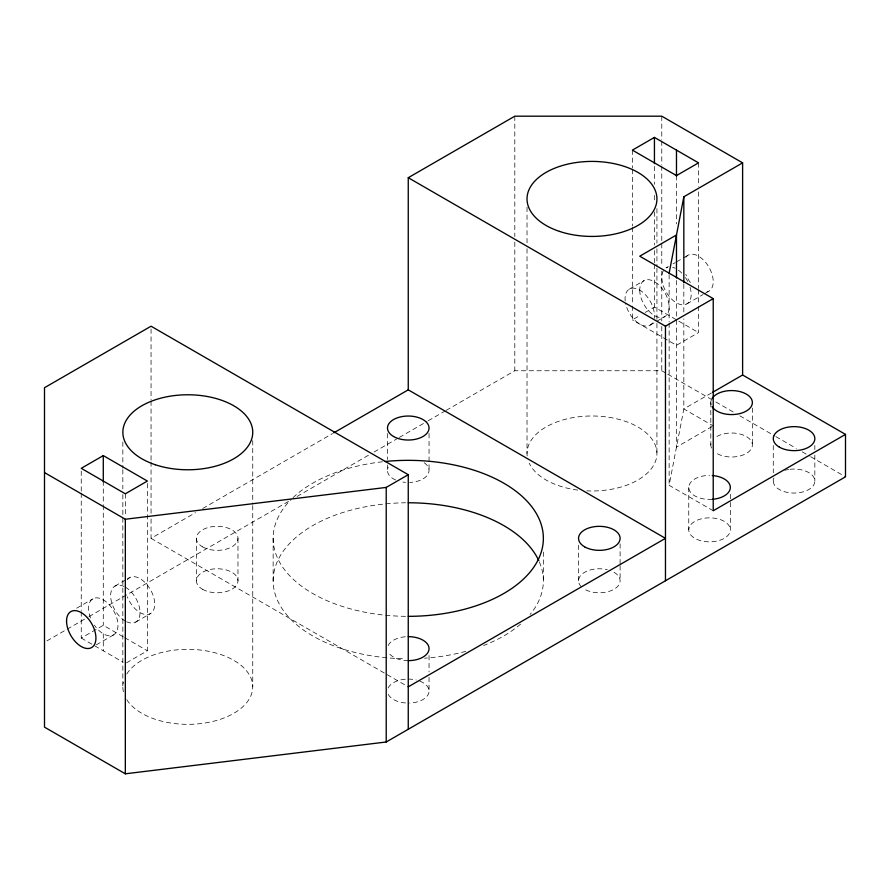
<?xml version="1.0" encoding="UTF-8"?>
<svg xmlns="http://www.w3.org/2000/svg" width="890" height="890" viewBox="0 0 890 890"><rect width="100%" height="100%" fill="white"/><g stroke="black" fill="none" stroke-linecap="round" stroke-linejoin="round"><path stroke-width="0.67" stroke-dasharray="4.45 3.34" d="M713.224 510.76L669.135 485.306L683.832 408.944L683.832 318.809M151.055 518.926L151.055 538.339L195.522 512.662M202.731 508.502L332.537 433.564M76.651 608.204L92.894 598.825M114.944 586.098L126.247 579.568M127.381 578.923L129.64 577.61M629.341 289.117L644.048 280.628M668.412 266.555L666.087 267.901A20.782 12.004 60 0 1 669.135 266.956M673.051 263.885L675.377 262.539M676.534 261.871L682.33 258.523M683.498 257.855L688.137 255.174M46.903 640.9L87.799 617.282M89 616.592L289.884 500.614M297.093 496.453L369.272 454.779M374.078 452.009L398.142 438.114M399.343 437.424L427 421.448M428.212 420.759L445.045 411.035M446.246 410.334L514.809 370.752L661.782 370.752L666.588 373.533M81.246 611.831L81.246 638.041L103.285 625.314L123.543 637.006M632.39 306.049L632.39 319.844L640.511 315.149M645.15 312.468L654.439 307.117L676.478 319.844M96.276 644.883L113.686 634.826M135.725 622.099L150.421 613.611M650.134 325.117L664.83 316.629M686.869 303.902L703.122 294.523M704.279 293.856L708.918 291.175M126.491 662.827L147.384 650.768L147.384 481.056M698.528 306.349L698.528 332.571L676.478 345.298L632.39 319.844M711.422 393.002L683.832 408.944L713.224 425.909M712.044 426.588L676.478 447.125L676.478 318.175M678.803 321.179L698.528 332.571M667.789 374.223L714.614 401.257M715.816 401.946L735.029 413.038M739.835 415.819L774.656 435.922M775.857 436.612L796.272 448.404M802.268 451.864L809.477 456.025M810.679 456.715L845.5 476.818M151.055 538.339L408.254 686.835M124.734 637.696L147.384 650.768M81.246 638.041L123.009 662.16M814.84 445.478L814.84 449.584M814.84 455.057L814.84 481.067M773.277 445.478L773.277 472.857M773.277 478.33L773.277 481.067M752.384 408.054L752.384 445M730.334 494.273L730.334 501.115M730.334 502.483L730.334 529.85A20.782 12.004 0 0 1 699.162 540.252A20.782 12.004 0 0 1 699.162 519.46A20.782 12.004 0 0 1 730.334 529.85M710.81 402.569L710.81 445M698.528 162.859L698.528 186.31M698.528 191.84L698.528 288.416M698.528 289.795L698.528 304.97M688.76 487.431L688.76 529.85M683.832 284.155L683.832 313.269M676.478 175.586L676.478 223.88M676.478 280.45L676.478 317.708M669.135 274.554L669.135 321.702M669.135 323.081L669.135 485.306M661.782 116.189L661.782 139.708M661.782 141.098L661.782 164.617M661.782 165.996L661.782 242.091M661.782 243.471L661.782 265.609M661.782 271.139L661.782 320.945M661.782 326.485L661.782 370.752M656.931 208.605L656.931 243.192M656.931 248.733L656.931 266.711M656.931 268.101L656.931 322.058M656.931 323.437L656.931 453.488M654.439 166.374L654.439 184.319M654.439 195.355L654.439 202.253M654.439 211.909L654.439 245.028M654.439 250.546L654.439 262.962M654.439 264.341L654.439 307.117M632.39 150.132L632.39 168.065M632.39 169.445L632.39 226.016M632.39 227.395L632.39 304.669M620.107 543.812L620.107 564.349M620.107 565.717L620.107 580.769M578.533 545.181L578.533 580.769M543.356 552.023L543.356 580.769M527.025 207.225L527.025 243.192M527.025 248.733L527.025 453.488M514.809 116.189L514.809 236.551M514.809 242.091L514.809 370.752M429.047 433.508L429.047 470.454M429.047 655.496L429.047 671.917M429.047 677.39L429.047 691.074M387.473 433.508L387.473 459.507M387.473 464.981L387.473 470.454M273.152 538.339L273.152 580.769A135.102 77.997 0 0 0 405.562 658.756M252.749 440.572L252.749 504.207M252.749 505.598L252.749 686.835M237.975 538.339L237.975 580.769M196.412 538.339L196.412 580.769M151.055 328.977L151.055 399.688M151.055 401.079L151.055 460.697M151.055 462.077L151.055 513.385M125.334 493.794L125.334 515.866M122.842 441.952L122.842 468.24M122.842 469.62L122.842 488.999M122.842 494.529L122.842 686.835M103.285 481.056L103.285 504.541M103.285 505.275L103.285 625.314M103.285 633.802L103.285 650.768M81.246 471.088L81.246 491.792M81.246 493.171L81.246 610.451M614.022 572.281A20.782 12.004 0 0 1 614.022 589.258A20.782 12.004 0 0 1 584.619 589.258M581.326 586.766A20.782 12.004 0 0 1 583.695 572.86A20.782 12.004 0 0 1 607.28 569.678M424.174 462.744A20.782 12.004 0 0 1 427.367 475.171A20.782 12.004 0 0 1 409.611 482.436M405.54 482.358A20.782 12.004 0 0 1 402.881 482.046M395.605 479.977A20.782 12.004 0 0 1 388.185 467.35M405.562 616.325A135.102 77.997 0 0 1 291.252 499.334M293.044 497.599A135.102 77.997 0 0 1 382.533 461.765M539.34 561.89A135.102 77.997 0 0 1 530.095 614.478M520.617 624.079A135.102 77.997 0 0 1 483.604 645.517M465.815 651.335A135.102 77.997 0 0 1 424.53 658.2M273.152 580.769A135.102 77.997 0 0 1 405.562 502.783M125.334 587.133A20.782 12.004 60 0 1 140.019 611.842A20.782 12.004 60 0 1 126.614 621.743M125.334 621.075A20.782 12.004 60 0 1 110.649 596.367A20.782 12.004 60 0 1 124.055 586.454M127.303 579.779A20.782 12.004 60 0 1 149.476 588.067A20.782 12.004 60 0 1 149.476 614.067A20.782 12.004 60 0 1 127.303 596.756M652.47 322.948A20.782 12.004 60 0 1 637.819 322.836A20.782 12.004 60 0 1 625.548 303.312M625.169 300.92A20.782 12.004 60 0 1 640.066 290.329A20.782 12.004 60 0 1 654.217 318.42M789.997 469.297A20.782 12.004 0 0 1 814.828 480.544A20.782 12.004 0 0 1 791.8 492.993A20.782 12.004 0 0 1 773.977 477.963M784.858 470.298A20.782 12.004 0 0 1 788.685 469.475M712.267 499.323A20.782 12.004 0 0 1 688.804 488.209A20.782 12.004 0 0 1 709.553 475.427M711.132 404.661A20.782 12.004 0 0 1 711.522 399.465M690.062 287.248A20.782 12.004 60 0 1 675.521 302.277A20.782 12.004 60 0 1 663.751 270.07M672.673 267.312A20.782 12.004 60 0 1 675.198 268.257M678.403 270.182A20.782 12.004 60 0 1 682.107 273.464M685.433 277.602A20.782 12.004 60 0 1 688.137 282.297M690.362 282.575A20.782 12.004 60 0 1 685.801 274.309M685.801 257.332A20.782 12.004 60 0 1 708.462 266.388A20.782 12.004 60 0 1 706.96 291.942M90.558 617.971A20.782 12.004 60 0 1 101.371 598.892A20.782 12.004 60 0 1 117.48 629.419A20.782 12.004 60 0 1 94.34 625.125M419.802 681.095A20.782 12.004 0 0 1 428.335 694.189A20.782 12.004 0 0 1 409.611 703.056M405.54 702.978A20.782 12.004 0 0 1 388.185 694.189M388.185 687.97A20.782 12.004 0 0 1 405.54 679.181M408.254 679.081A20.782 12.004 0 0 1 416.209 679.993M408.254 660.647A20.782 12.004 0 0 1 388.185 651.758M388.185 645.539A20.782 12.004 0 0 1 405.54 636.75M716.895 436.512A20.782 12.004 0 0 1 746.298 436.512A20.782 12.004 0 0 1 746.298 453.488A20.782 12.004 0 0 1 716.895 453.488M711.522 448.104A20.782 12.004 0 0 1 711.522 441.896M126.758 674.019A64.948 37.502 0 0 1 226.583 656.753A64.948 37.502 0 0 1 226.583 716.917A64.948 37.502 0 0 1 126.758 699.651M123.399 691.73A64.948 37.502 0 0 1 123.399 681.94M527.158 455.925A64.948 37.502 0 0 1 590.893 415.997A64.948 37.502 0 0 1 656.898 454.679A64.948 37.502 0 0 1 586.766 490.868M577.688 490.067A64.948 37.502 0 0 1 529.227 463.189M202.497 546.827A20.782 12.004 0 0 0 237.274 541.443A20.782 12.004 0 0 0 211.809 526.747A20.782 12.004 0 0 0 202.497 546.827M202.497 589.258A20.782 12.004 0 0 0 237.274 583.873A20.782 12.004 0 0 0 211.809 569.177A20.782 12.004 0 0 0 202.497 589.258M639.743 290.14A20.782 12.004 60 0 0 661.782 317.563A20.782 12.004 60 0 0 661.782 288.171A20.782 12.004 60 0 0 639.743 290.14"/><path stroke-width="1.33" d="M669.135 273.174L683.832 196.801L742.616 162.859L742.616 375.002L845.5 434.398L845.5 476.818L386.216 741.993L125.334 773.81L44.5 727.141L44.5 387.717L151.055 326.207L408.254 474.693L408.254 729.266M408.254 686.835L665.464 538.339L408.254 389.842L408.254 177.711L514.809 116.189L661.782 116.189L742.616 162.859M103.285 455.602L81.246 468.329L125.334 493.794L147.384 481.056L103.285 455.602L103.285 481.824M654.439 137.405L632.39 150.132L676.478 175.586L698.528 162.859L654.439 137.405L654.439 163.615M333.739 432.863L408.254 389.842M44.5 472.579L125.334 519.248L386.216 487.42L408.254 474.693M408.254 177.711L665.464 326.207L713.224 298.628L713.224 510.76L845.5 434.398M712.623 392.312L742.616 375.002M713.224 298.628L639.743 256.198L676.478 234.982L676.478 277.969M683.832 196.801L683.832 282.764M676.478 150.132L676.478 176.376M665.464 326.207L665.464 580.769M386.216 487.42L386.216 741.993M125.334 519.248L125.334 773.81M385.214 461.487A135.102 77.997 0 0 1 542.867 531.664A135.102 77.997 0 0 1 408.254 616.336M408.254 502.772A135.102 77.997 0 0 1 538.761 560.578M712.267 475.527A20.782 12.004 0 0 1 730.334 487.431A20.782 12.004 0 0 1 712.267 499.323M712.067 398.475A20.782 12.004 0 0 1 744.007 392.946A20.782 12.004 0 0 1 744.007 412.204A20.782 12.004 0 0 1 712.067 406.674M408.254 636.65A20.782 12.004 0 0 1 429.047 648.654A20.782 12.004 0 0 1 408.254 660.647M584.619 546.827A20.782 12.004 0 0 0 619.395 541.443A20.782 12.004 0 0 0 593.942 526.747A20.782 12.004 0 0 0 584.619 546.827M66.55 621.075A20.782 12.004 60 0 0 88.588 648.499A20.782 12.004 60 0 0 88.588 619.106A20.782 12.004 60 0 0 66.55 621.075M393.558 436.512A20.782 12.004 0 0 0 428.335 431.138A20.782 12.004 0 0 0 402.881 416.442A20.782 12.004 0 0 0 393.558 436.512M779.362 447.125A20.782 12.004 0 0 0 814.139 441.74A20.782 12.004 0 0 0 788.685 427.044A20.782 12.004 0 0 0 779.362 447.125M155.316 464.747A64.948 37.502 0 0 0 252.749 432.273A64.948 37.502 0 0 0 155.316 399.799A64.948 37.502 0 0 0 155.316 464.747M559.499 231.4A64.948 37.502 0 0 0 656.931 198.926A64.948 37.502 0 0 0 559.499 166.441A64.948 37.502 0 0 0 559.499 231.4"/></g></svg>
